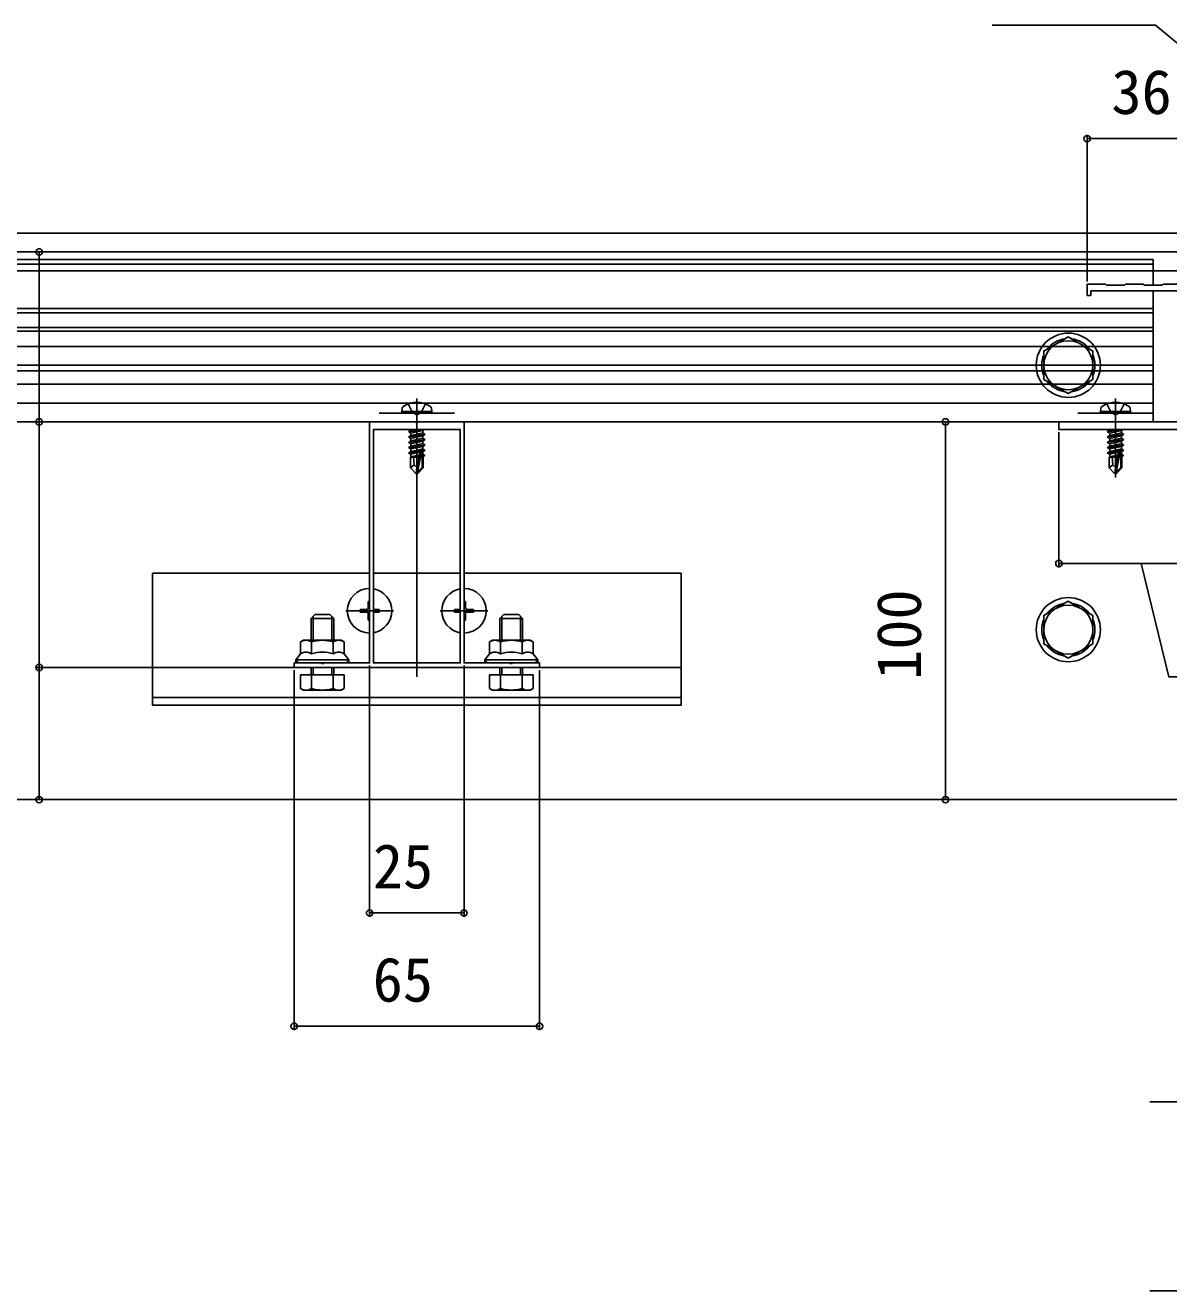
# Model space of a CAD drawing. Units: millimetres, scale not verified. Extents: x -700 to 700, y -1044 to 1038.
# Drawn here: x -43 to 259.7, y -705.6 to -370.6 of the extents above; entities that cross this region are included whole.
import ezdxf
from ezdxf.enums import TextEntityAlignment as Align

# ---------------------------------------------------------------- set-up
doc = ezdxf.new("R2010")
doc.units = ezdxf.units.MM
doc.header["$LTSCALE"] = 6
for name, color, linetype in [('0-2_YKK_11', 7, 'Continuous'), ('0-3_YKK_12', 2, 'Continuous'), ('0-4_YKK_13', 4, 'Continuous'), ('0-5_YKK_D', 6, 'Continuous')]:
    doc.layers.add(name, color=color, linetype=linetype)
doc.styles.add('ＭＳ ゴシック', font='')
doc.styles.get('ＭＳ ゴシック').set_extended_font_data('MS Gothic')

msp = doc.modelspace()

# ---------------------------------------------------------------- linework, layer by layer
at = {"layer": '0-2_YKK_11'}
for points in [[(265.717, -440.93), (239.117, -440.93), (239.117, -442.13), (238.117, -442.13), (238.117, -439.13), (242.967, -439.13), (243.267, -439.43), (247.967, -439.43), (248.267, -439.13), (252.967, -439.13), (253.267, -439.43), (257.967, -439.43), (258.267, -439.13), (262.967, -439.13)], [(273.117, -477.63), (230.617, -477.63), (230.617, -475.63), (273.117, -475.63)]]:
    msp.add_lwpolyline(points, dxfattribs=at)
for points in [[(28.117, -540.63), (93.117, -540.63), (93.117, -539.43), (86.075, -539.43), (85.892, -539.55), (85.342, -539.55), (85.158, -539.43), (73.117, -539.43), (73.117, -475.63), (61.075, -475.63), (60.892, -475.75), (60.342, -475.75), (60.158, -475.63), (48.117, -475.63), (48.117, -539.43), (36.075, -539.43), (35.892, -539.55), (35.342, -539.55), (35.158, -539.43), (28.117, -539.43)], [(72.117, -477.63), (72.117, -539.43), (49.117, -539.43), (49.117, -477.63)]]:
    msp.add_lwpolyline(points, close=True, dxfattribs=at)
at = {"layer": '0-3_YKK_12'}
for p, q in [((524.426, -425.63), (-339.383, -425.63)), ((-134.383, -432.63), (255.617, -432.63)), ((-134.383, -433.83), (255.617, -433.83)), ((255.617, -435.63), (255.617, -432.63)), ((-151.883, -435.63), (273.117, -435.63)), ((255.617, -435.63), (255.617, -439.43)), ((255.617, -440.93), (255.617, -475.63)), ((-134.383, -446.75), (255.617, -446.75)), ((-134.383, -451.63), (255.617, -451.63)), ((-134.383, -462.13), (255.617, -462.13)), ((-134.383, -475.63), (255.617, -475.63)), ((60.617, -543.13), (60.617, -473.13)), ((-9.383, -515.63), (48.117, -515.63)), ((-9.383, -550.63), (-9.383, -515.63)), ((49.117, -515.63), (72.117, -515.63)), ((73.117, -515.63), (130.617, -515.63)), ((130.617, -550.63), (130.617, -515.63)), ((-9.383, -540.63), (130.617, -540.63)), ((-9.383, -548.63), (130.617, -548.63)), ((-9.383, -550.63), (130.617, -550.63)), ((-151.883, -575.63), (273.117, -575.63))]:
    msp.add_line(p, q, dxfattribs=at)
msp.add_lwpolyline([(-151.883, -430.63), (273.117, -430.63), (273.117, -442.13)], dxfattribs=at)
at = {"layer": '0-4_YKK_13'}
for p, q in [((255.617, -445.63), (-134.383, -445.63)), ((255.617, -475.63), (255.617, -445.63)), ((255.617, -450.63), (-134.383, -450.63)), ((255.617, -455.63), (-134.383, -455.63)), ((255.617, -460.63), (-134.383, -460.63)), ((255.617, -465.63), (-134.383, -465.63)), ((255.617, -470.63), (-134.383, -470.63)), ((56.617, -472.83), (56.758, -472.027)), ((60.617, -469.43), (60.617, -490.33)), ((64.617, -472.83), (64.475, -472.027)), ((241.617, -472.83), (241.758, -472.027)), ((245.617, -469.43), (245.617, -490.33)), ((249.617, -472.83), (249.475, -472.027)), ((255.617, -475.63), (-134.383, -475.63)), ((50.617, -473.33), (70.617, -473.33)), ((64.617, -472.83), (56.617, -472.83)), ((56.617, -472.83), (56.705, -473.33)), ((64.529, -473.33), (56.705, -473.33)), ((64.617, -472.83), (64.529, -473.33)), ((255.617, -473.33), (235.617, -473.33)), ((249.617, -472.83), (241.617, -472.83)), ((241.617, -472.83), (241.705, -473.33)), ((249.529, -473.33), (241.705, -473.33)), ((249.617, -472.83), (249.529, -473.33)), ((62.417, -477.63), (58.517, -478.28)), ((58.517, -478.18), (61.817, -477.63)), ((58.517, -478.18), (59.067, -477.862)), ((58.517, -478.18), (58.517, -478.28)), ((58.517, -478.28), (59.067, -478.597)), ((58.517, -479.58), (62.717, -478.88)), ((62.717, -478.98), (58.517, -479.68)), ((60.096, -477.63), (59.067, -477.862)), ((59.067, -477.63), (59.067, -477.862)), ((62.167, -478.562), (59.067, -479.262)), ((59.067, -478.597), (59.067, -479.262)), ((62.167, -477.897), (62.167, -478.562)), ((62.717, -478.88), (62.167, -478.562)), ((62.717, -478.88), (62.717, -478.98)), ((247.417, -477.63), (243.517, -478.28)), ((243.517, -478.18), (246.817, -477.63)), ((243.517, -478.18), (244.067, -477.862)), ((243.517, -478.18), (243.517, -478.28)), ((243.517, -478.28), (244.067, -478.597)), ((243.517, -479.58), (247.717, -478.88)), ((247.717, -478.98), (243.517, -479.68)), ((245.096, -477.63), (244.067, -477.862)), ((244.067, -477.63), (244.067, -477.862)), ((247.167, -478.562), (244.067, -479.262)), ((244.067, -478.597), (244.067, -479.262)), ((247.167, -477.897), (247.167, -478.562)), ((247.717, -478.88), (247.167, -478.562)), ((247.717, -478.88), (247.717, -478.98)), ((58.517, -479.58), (59.067, -479.262)), ((58.517, -479.58), (58.517, -479.68)), ((58.517, -479.68), (59.067, -479.997)), ((58.517, -480.98), (62.717, -480.28)), ((62.717, -480.38), (58.517, -481.08)), ((58.517, -480.98), (59.067, -480.662)), ((58.517, -480.98), (58.517, -481.08)), ((58.517, -481.08), (59.067, -481.397)), ((58.517, -482.38), (62.717, -481.68)), ((62.717, -481.78), (58.517, -482.48)), ((58.517, -482.38), (59.067, -482.062)), ((58.517, -482.38), (58.517, -482.48)), ((62.167, -479.962), (59.067, -480.662)), ((59.067, -479.997), (59.067, -480.662)), ((62.167, -481.362), (59.067, -482.062)), ((59.067, -481.397), (59.067, -482.062)), ((62.167, -479.297), (62.167, -479.962)), ((62.717, -480.28), (62.167, -479.962)), ((62.167, -480.697), (62.167, -481.362)), ((62.717, -481.68), (62.167, -481.362)), ((62.167, -482.097), (62.167, -482.762)), ((62.717, -480.28), (62.717, -480.38)), ((62.717, -481.68), (62.717, -481.78)), ((243.517, -479.58), (244.067, -479.262)), ((243.517, -479.58), (243.517, -479.68)), ((243.517, -479.68), (244.067, -479.997)), ((243.517, -480.98), (247.717, -480.28)), ((247.717, -480.38), (243.517, -481.08)), ((243.517, -480.98), (244.067, -480.662)), ((243.517, -480.98), (243.517, -481.08)), ((243.517, -481.08), (244.067, -481.397)), ((243.517, -482.38), (247.717, -481.68)), ((247.717, -481.78), (243.517, -482.48)), ((243.517, -482.38), (244.067, -482.062)), ((243.517, -482.38), (243.517, -482.48)), ((247.167, -479.962), (244.067, -480.662)), ((244.067, -479.997), (244.067, -480.662)), ((247.167, -481.362), (244.067, -482.062)), ((244.067, -481.397), (244.067, -482.062)), ((247.167, -479.297), (247.167, -479.962)), ((247.717, -480.28), (247.167, -479.962)), ((247.167, -480.697), (247.167, -481.362)), ((247.717, -481.68), (247.167, -481.362)), ((247.167, -482.097), (247.167, -482.762)), ((247.717, -480.28), (247.717, -480.38)), ((247.717, -481.68), (247.717, -481.78)), ((58.517, -482.48), (59.067, -482.797)), ((58.517, -483.78), (61.542, -483.276)), ((61.514, -483.38), (58.517, -483.88)), ((58.517, -483.78), (59.067, -483.462)), ((58.517, -483.78), (58.517, -483.88)), ((58.517, -483.88), (59.067, -484.197)), ((58.917, -484.93), (59.067, -484.862)), ((58.917, -484.93), (58.917, -487.78)), ((61.193, -484.93), (58.917, -484.93)), ((62.167, -482.762), (59.067, -483.462)), ((59.067, -482.797), (59.067, -483.462)), ((61.457, -483.658), (59.067, -484.197)), ((59.067, -484.197), (59.067, -484.862)), ((61.312, -484.355), (59.067, -484.862)), ((61.252, -484.647), (59.534, -484.93)), ((61.526, -483.323), (60.617, -487.708)), ((61.949, -483.207), (60.767, -488.905)), ((61.196, -484.913), (61.112, -484.93)), ((61.949, -483.208), (62.717, -483.08)), ((62.717, -483.18), (62.004, -483.299)), ((62.167, -484.162), (62.013, -484.197)), ((62.017, -483.378), (62.017, -487.655)), ((62.617, -484.422), (62.017, -484.521)), ((62.617, -484.637), (62.017, -484.754)), ((62.317, -484.93), (62.017, -484.93)), ((62.717, -483.08), (62.167, -482.762)), ((62.167, -483.497), (62.167, -484.162)), ((62.617, -484.422), (62.167, -484.162)), ((62.617, -484.637), (62.317, -484.811)), ((62.317, -484.811), (62.317, -487.78)), ((62.617, -484.422), (62.617, -484.637)), ((62.717, -483.08), (62.717, -483.18)), ((243.517, -482.48), (244.067, -482.797)), ((243.517, -483.78), (246.542, -483.276)), ((246.514, -483.38), (243.517, -483.88)), ((243.517, -483.78), (244.067, -483.462)), ((243.517, -483.78), (243.517, -483.88)), ((243.517, -483.88), (244.067, -484.197)), ((243.917, -484.93), (244.067, -484.862)), ((243.917, -484.93), (243.917, -487.78)), ((246.193, -484.93), (243.917, -484.93)), ((247.167, -482.762), (244.067, -483.462)), ((244.067, -482.797), (244.067, -483.462)), ((246.457, -483.658), (244.067, -484.197)), ((244.067, -484.197), (244.067, -484.862)), ((246.312, -484.355), (244.067, -484.862)), ((246.252, -484.647), (244.534, -484.93)), ((246.526, -483.323), (245.617, -487.708)), ((246.949, -483.207), (245.767, -488.906)), ((246.196, -484.914), (246.112, -484.93)), ((246.949, -483.208), (247.717, -483.08)), ((247.717, -483.18), (247.004, -483.299)), ((247.167, -484.162), (247.013, -484.197)), ((247.017, -483.378), (247.017, -487.656)), ((247.617, -484.422), (247.017, -484.521)), ((247.617, -484.638), (247.017, -484.754)), ((247.317, -484.93), (247.017, -484.93)), ((247.717, -483.08), (247.167, -482.762)), ((247.167, -483.497), (247.167, -484.162)), ((247.617, -484.422), (247.167, -484.162)), ((247.617, -484.638), (247.317, -484.811)), ((247.317, -484.811), (247.317, -487.78)), ((247.617, -484.422), (247.617, -484.638)), ((247.717, -483.08), (247.717, -483.18)), ((59.874, -486.976), (58.917, -487.78)), ((60.467, -489.33), (58.917, -487.78)), ((60.617, -487.708), (60.467, -489.33)), ((60.617, -487.708), (60.617, -489.33)), ((62.017, -487.655), (60.767, -488.905)), ((60.767, -489.33), (62.317, -487.78)), ((60.767, -488.905), (60.767, -489.33)), ((62.317, -487.78), (62.017, -487.655)), ((244.874, -486.977), (243.917, -487.78)), ((245.467, -489.33), (243.917, -487.78)), ((245.617, -487.708), (245.467, -489.33)), ((245.617, -487.708), (245.617, -489.33)), ((247.017, -487.656), (245.767, -488.906)), ((245.767, -489.33), (247.317, -487.78)), ((245.767, -488.906), (245.767, -489.33)), ((247.317, -487.78), (247.017, -487.656)), ((60.467, -489.33), (60.767, -489.33)), ((245.467, -489.33), (245.767, -489.33)), ((48.117, -531.93), (48.117, -519.33)), ((73.117, -531.93), (73.117, -519.33)), ((54.417, -525.63), (41.817, -525.63)), ((45.617, -525.28), (45.617, -525.98)), ((47.267, -525.28), (45.617, -525.28)), ((48.117, -523.13), (47.767, -523.13)), ((47.767, -523.13), (47.767, -524.78)), ((50.617, -525.28), (49.117, -525.28)), ((50.617, -525.28), (50.617, -525.98)), ((79.417, -525.63), (66.817, -525.63)), ((70.617, -525.28), (70.617, -525.98)), ((72.117, -525.28), (70.617, -525.28)), ((73.467, -523.13), (73.117, -523.13)), ((73.467, -523.13), (73.467, -524.78)), ((75.617, -525.28), (73.967, -525.28)), ((75.617, -525.28), (75.617, -525.98)), ((32.617, -527.63), (38.617, -527.63)), ((33.157, -533.43), (33.157, -527.09)), ((38.077, -533.43), (38.077, -527.09)), ((47.267, -525.98), (45.617, -525.98)), ((47.767, -526.48), (47.767, -528.13)), ((48.117, -528.13), (47.767, -528.13)), ((50.617, -525.98), (49.117, -525.98)), ((72.117, -525.98), (70.617, -525.98)), ((73.467, -528.13), (73.117, -528.13)), ((73.467, -526.48), (73.467, -528.13)), ((75.617, -525.98), (73.967, -525.98)), ((82.617, -527.63), (88.617, -527.63)), ((83.157, -533.43), (83.157, -527.09)), ((88.077, -533.43), (88.077, -527.09)), ((30.617, -533.43), (29.843, -533.876)), ((29.843, -537.03), (29.843, -533.876)), ((35.617, -533.43), (30.617, -533.43)), ((32.73, -537.03), (32.73, -533.876)), ((35.617, -533.43), (40.617, -533.43)), ((38.503, -537.03), (38.503, -533.876)), ((40.617, -533.43), (41.39, -533.876)), ((41.39, -537.03), (41.39, -533.876)), ((80.617, -533.43), (79.843, -533.876)), ((79.843, -537.03), (79.843, -533.876)), ((85.617, -533.43), (80.617, -533.43)), ((82.73, -537.03), (82.73, -533.876)), ((85.617, -533.43), (90.617, -533.43)), ((88.503, -537.03), (88.503, -533.876)), ((90.617, -533.43), (91.39, -533.876)), ((91.39, -537.03), (91.39, -533.876)), ((28.617, -539.43), (28.617, -538.63)), ((42.617, -539.43), (42.617, -538.63)), ((78.617, -539.43), (78.617, -538.63)), ((92.617, -539.43), (92.617, -538.63)), ((35.617, -539.43), (28.617, -539.43)), ((32.617, -542.63), (32.617, -540.63)), ((32.73, -542.63), (32.73, -546.183)), ((33.157, -542.63), (33.157, -540.63)), ((35.617, -539.43), (42.617, -539.43)), ((38.077, -542.63), (38.077, -540.63)), ((38.503, -542.63), (38.503, -546.183)), ((38.617, -542.63), (38.617, -540.63)), ((41.39, -542.63), (41.39, -546.183)), ((85.617, -539.43), (78.617, -539.43)), ((82.617, -542.63), (82.617, -540.63)), ((82.73, -542.63), (82.73, -546.183)), ((83.157, -542.63), (83.157, -540.63)), ((85.617, -539.43), (92.617, -539.43)), ((88.077, -542.63), (88.077, -540.63)), ((88.503, -542.63), (88.503, -546.183)), ((88.617, -542.63), (88.617, -540.63)), ((91.39, -542.63), (91.39, -546.183)), ((30.617, -546.63), (29.843, -546.183)), ((30.617, -546.63), (40.617, -546.63)), ((40.617, -546.63), (41.39, -546.183)), ((80.617, -546.63), (79.843, -546.183)), ((80.617, -546.63), (90.617, -546.63)), ((90.617, -546.63), (91.39, -546.183)), ((360.217, -655.63), (254.717, -655.63)), ((360.217, -705.63), (254.717, -705.63))]:
    msp.add_line(p, q, dxfattribs=at)
for points in [[(233.117, -453.124), (239.617, -456.877), (239.617, -464.383), (233.117, -468.135), (226.617, -464.383), (226.617, -456.877)], [(233.117, -523.124), (239.617, -526.877), (239.617, -534.383), (233.117, -538.135), (226.617, -534.383), (226.617, -526.877)]]:
    msp.add_lwpolyline(points, close=True, dxfattribs=at)
for points in [[(58.317, -470.85), (59.472, -473.167), (60.617, -473.776)], [(62.917, -470.85), (61.762, -473.167), (60.617, -473.776)], [(243.317, -470.85), (244.472, -473.167), (245.617, -473.776)], [(247.917, -470.85), (246.762, -473.167), (245.617, -473.776)], [(62.63, -477.63), (62.167, -477.897), (59.067, -478.597)], [(62.717, -478.98), (62.167, -479.297), (59.067, -479.997)], [(247.63, -477.63), (247.167, -477.897), (244.067, -478.597)], [(247.717, -478.98), (247.167, -479.297), (244.067, -479.997)], [(62.717, -480.38), (62.167, -480.697), (59.067, -481.397)], [(62.717, -481.78), (62.167, -482.097), (59.067, -482.797)], [(247.717, -480.38), (247.167, -480.697), (244.067, -481.397)], [(247.717, -481.78), (247.167, -482.097), (244.067, -482.797)], [(60.617, -487.708), (59.874, -486.976), (59.717, -484.93)], [(62.717, -483.18), (62.167, -483.497), (62.017, -483.531)], [(245.617, -487.708), (244.874, -486.977), (244.717, -484.93)], [(247.717, -483.18), (247.167, -483.497), (247.017, -483.531)], [(32.617, -533.43), (32.617, -527.63), (33.617, -526.63), (37.617, -526.63)], [(38.617, -533.43), (38.617, -527.63), (37.617, -526.63)], [(82.617, -533.43), (82.617, -527.63), (83.617, -526.63), (87.617, -526.63)], [(88.617, -533.43), (88.617, -527.63), (87.617, -526.63)], [(35.617, -538.63), (28.617, -538.63), (29.843, -537.03)], [(35.617, -538.63), (42.617, -538.63), (41.39, -537.03)], [(85.617, -538.63), (78.617, -538.63), (79.843, -537.03)], [(85.617, -538.63), (92.617, -538.63), (91.39, -537.03)], [(41.39, -542.63), (29.843, -542.63), (29.843, -546.183)], [(91.39, -542.63), (79.843, -542.63), (79.843, -546.183)]]:
    msp.add_lwpolyline(points, dxfattribs=at)
for centre, radius in [((233.117, -460.63), 8.5), ((233.117, -460.63), 6.5), ((233.117, -530.63), 8.5), ((233.117, -530.63), 6.5)]:
    msp.add_circle(centre, radius, dxfattribs=at)
for centre, radius, start, end in [((233.117, -460.63), 7.05, 97.21814, 142.78186), ((233.117, -460.63), 7.05, 37.21814, 82.78186), ((233.117, -460.63), 7.05, 157.21814, 202.78186), ((233.117, -460.63), 7.05, 337.21814, 22.78186), ((233.117, -460.63), 7.05, 217.21814, 262.78186), ((233.117, -460.63), 7.05, 277.21814, 322.78186), ((57.645, -472.184), 0.9, 122.05588, 170), ((60.617, -476.93), 6.5, 57.94412, 122.05588), ((63.589, -472.184), 0.9, 10, 57.94412), ((242.645, -472.184), 0.9, 122.05588, 170), ((245.617, -476.93), 6.5, 57.94412, 122.05588), ((248.589, -472.184), 0.9, 10, 57.94412), ((61.768, -483.378), 0.248, 0, 167.19096), ((246.768, -483.378), 0.248, 0, 167.19096), ((48.117, -525.63), 5.9, 90, 270), ((48.117, -525.63), 5.9, 279.75826, 80.24174), ((73.117, -525.63), 5.9, 99.75826, 260.24174), ((73.117, -525.63), 5.9, 270, 90), ((47.267, -524.78), 0.5, 270, 0), ((73.967, -524.78), 0.5, 180, 270), ((233.117, -530.63), 7.05, 97.21814, 142.78186), ((233.117, -530.63), 7.05, 37.21814, 82.78186), ((47.267, -526.48), 0.5, 0, 90), ((73.967, -526.48), 0.5, 90, 180), ((233.117, -530.63), 7.05, 157.21814, 202.78186), ((233.117, -530.63), 7.05, 337.21814, 22.78186), ((31.287, -535.986), 2.556, 55.61575, 124.38425), ((35.617, -542.983), 9.553, 90, 107.58795), ((35.617, -542.983), 9.553, 72.41205, 90), ((39.947, -535.986), 2.556, 55.61575, 124.38425), ((81.287, -535.986), 2.556, 55.61575, 124.38425), ((85.617, -542.983), 9.553, 90, 107.58795), ((85.617, -542.983), 9.553, 72.41205, 90), ((89.947, -535.986), 2.556, 55.61575, 124.38425), ((233.117, -530.63), 7.05, 217.21814, 262.78186), ((233.117, -530.63), 7.05, 277.21814, 322.78186), ((31.287, -539.139), 2.556, 55.61575, 124.38425), ((35.617, -546.137), 9.553, 90, 107.58795), ((35.617, -546.137), 9.553, 72.41205, 90), ((39.947, -539.139), 2.556, 55.61575, 124.38425), ((81.287, -539.139), 2.556, 55.61575, 124.38425), ((85.617, -546.137), 9.553, 90, 107.58795), ((85.617, -546.137), 9.553, 72.41205, 90), ((89.947, -539.139), 2.556, 55.61575, 124.38425), ((31.287, -544.074), 2.556, 235.61575, 304.38425), ((35.617, -537.076), 9.553, 252.41205, 287.58795), ((39.947, -544.074), 2.556, 235.61575, 304.38425), ((81.287, -544.074), 2.556, 235.61575, 304.38425), ((85.617, -537.076), 9.553, 252.41205, 287.58795), ((89.947, -544.074), 2.556, 235.61575, 304.38425)]:
    msp.add_arc(centre, radius, start, end, dxfattribs=at)
for centre, start_param, end_param in [((30.117, -538.63), 6.2831853, 7.8539816), ((41.117, -538.63), 1.5707963, 3.1415927), ((80.117, -538.63), 6.2831853, 7.8539816), ((91.117, -538.63), 1.5707963, 3.1415927)]:
    msp.add_ellipse(centre, major_axis=(-1.5, 0), ratio=0.533333, start_param=start_param, end_param=end_param, dxfattribs=at)
at = {"layer": '0-5_YKK_D'}
for p, q in [((238.117, -438.43), (238.117, -399.63)), ((238.117, -400.63), (274.117, -400.63)), ((18.117, -430.63), (-40.383, -430.63)), ((-39.383, -475.63), (-39.383, -430.63)), ((18.117, -475.63), (-40.383, -475.63)), ((18.117, -475.63), (-40.383, -475.63)), ((-39.383, -540.63), (-39.383, -475.63)), ((212.617, -475.63), (199.617, -475.63)), ((200.617, -575.63), (200.617, -475.63)), ((230.617, -478.33), (230.617, -514.13)), ((274.117, -513.13), (230.617, -513.13)), ((18.117, -540.63), (-40.383, -540.63)), ((18.117, -540.63), (-40.383, -540.63)), ((-39.383, -540.63), (-39.383, -575.63)), ((28.117, -541.33), (28.117, -636.63)), ((48.117, -540.13), (48.117, -606.63)), ((73.117, -540.13), (73.117, -606.63)), ((93.117, -541.33), (93.117, -636.63)), ((18.117, -575.63), (-40.383, -575.63)), ((212.617, -575.63), (199.617, -575.63)), ((73.117, -605.63), (48.117, -605.63)), ((93.117, -635.63), (28.117, -635.63))]:
    msp.add_line(p, q, dxfattribs=at)
for points in [[(292.367, -400.63), (256.236, -370.63), (212.963, -370.63)], [(252.367, -513.13), (259.761, -543.13), (303.398, -543.13)]]:
    msp.add_lwpolyline(points, dxfattribs=at)
for centre in [(238.117, -400.63), (-39.383, -430.63), (-39.383, -475.63), (-39.383, -475.63), (200.617, -475.63), (230.617, -513.13), (-39.383, -540.63), (-39.383, -540.63), (-39.383, -575.63), (200.617, -575.63), (48.117, -605.63), (73.117, -605.63), (28.117, -635.63), (93.117, -635.63)]:
    msp.add_circle(centre, 0.85, dxfattribs=at)

# ---------------------------------------------------------------- texts
at = {"layer": '0-5_YKK_D', "style": 'ＭＳ ゴシック'}
for s, p in [('36', (244.526, -397.63)), ('25', (48.98, -602.63)), ('65', (48.935, -632.63))]:
    msp.add_text(s, height=11.73, dxfattribs=at).set_placement(p, align=Align.BOTTOM_LEFT)
msp.add_text('100', height=11.73, rotation=90, dxfattribs=at).set_placement((197.617, -543.903), align=Align.BOTTOM_LEFT)

doc.saveas('drawing.dxf')
